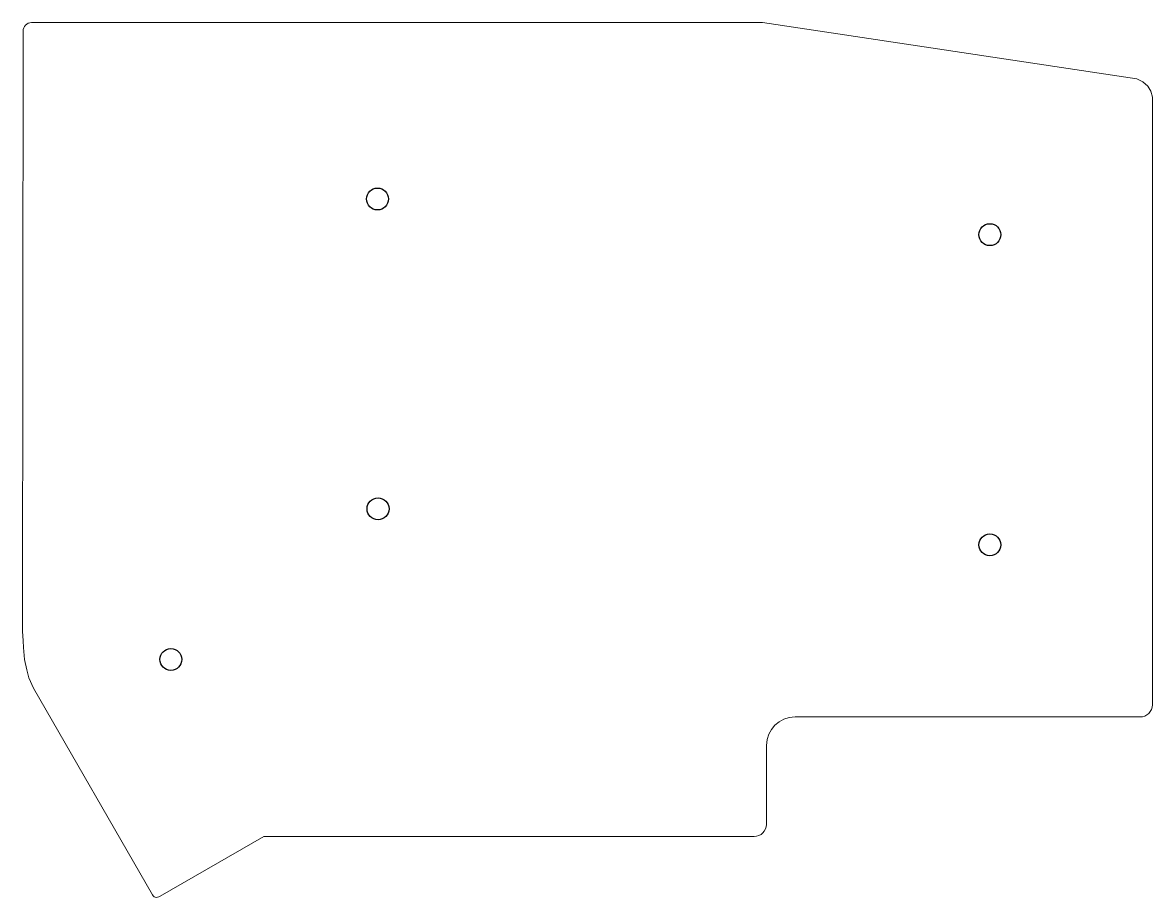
# Model space of a CAD drawing. Extents: x 81 to 220, y -143 to -36.
import ezdxf

# ---------------------------------------------------------------- set-up
doc = ezdxf.new("R2010")
doc.units = 0
doc.layers.get('0').update_dxf_attribs({"linetype": 'CONTINUOUS', "lineweight": 25, "true_color": 0xffffff})
doc.layers.add('BLACK', color=7, linetype='CONTINUOUS', lineweight=5, true_color=0xffffff)

msp = doc.modelspace()

# ---------------------------------------------------------------- linework, layer by layer
for centre in [(124.3254, -57.4091), (199.7, -61.8), (124.3965, -95.5675), (199.7, -100), (98.8949, -114.1095)]:
    msp.add_circle(centre, 1.35)
at = {"layer": 'BLACK', "linetype": 'CONTINUOUS'}
for p, q in [((80.7834, -36.3316), (80.8802, -36.1532)), ((80.8802, -36.1532), (81.0083, -35.9979)), ((81.0083, -35.9979), (81.1637, -35.8697)), ((81.1637, -35.8697), (81.3421, -35.773)), ((81.3421, -35.773), (81.5392, -35.7118)), ((81.5392, -35.7118), (81.7544, -35.6903)), ((171.704, -35.687), (81.7544, -35.6903)), ((217.796, -42.6214), (171.704, -35.687)), ((80.645, -110.617), (80.7003, -36.7444)), ((80.7003, -36.7444), (80.7223, -36.5288)), ((80.7223, -36.5288), (80.7834, -36.3316)), ((218.512, -42.9664), (217.796, -42.6214)), ((219.133, -43.5102), (218.512, -42.9664)), ((219.133, -43.5102), (219.502, -44.1452)), ((219.502, -44.1452), (219.705, -44.8564)), ((219.705, -44.8564), (219.705, -119.685)), ((80.645, -110.617), (80.7085, -111.823)), ((80.7085, -111.823), (80.772, -112.649)), ((80.772, -112.649), (80.899, -114.109)), ((80.899, -114.109), (81.153, -115.379)), ((81.153, -115.379), (81.4197, -116.395)), ((81.4197, -116.395), (81.9785, -117.665)), ((81.9785, -117.665), (96.6298, -143.088)), ((219.037, -120.94), (218.782, -121.078)), ((219.259, -120.757), (219.037, -120.94)), ((219.442, -120.535), (219.259, -120.757)), ((219.58, -120.28), (219.442, -120.535)), ((219.667, -119.999), (219.58, -120.28)), ((219.705, -119.685), (219.667, -119.999)), ((172.817, -122.736), (173.244, -122.218)), ((173.244, -122.218), (173.762, -121.791)), ((173.762, -121.791), (174.356, -121.468)), ((174.356, -121.468), (175.014, -121.265)), ((175.014, -121.265), (175.719, -121.194)), ((175.719, -121.194), (218.181, -121.194)), ((218.5, -121.166), (218.181, -121.194)), ((218.782, -121.078), (218.5, -121.166)), ((172.29, -123.988), (172.494, -123.331)), ((172.494, -123.331), (172.817, -122.736)), ((172.194, -124.696), (172.193, -134.428)), ((172.194, -124.696), (172.29, -123.988)), ((172.163, -134.708), (172.075, -134.989)), ((172.193, -134.428), (172.163, -134.708)), ((97.5948, -143.272), (110.32, -135.905)), ((110.32, -135.905), (170.693, -135.905)), ((170.996, -135.875), (170.693, -135.905)), ((171.277, -135.787), (170.996, -135.875)), ((171.532, -135.649), (171.277, -135.787)), ((171.754, -135.466), (171.532, -135.649)), ((171.937, -135.244), (171.754, -135.466)), ((172.075, -134.989), (171.937, -135.244)), ((96.6298, -143.088), (96.7353, -143.223)), ((96.7353, -143.223), (96.8523, -143.323)), ((96.8523, -143.323), (96.9805, -143.386)), ((96.9805, -143.386), (97.1193, -143.414)), ((97.1193, -143.414), (97.2682, -143.404)), ((97.2682, -143.404), (97.4269, -143.357)), ((97.4269, -143.357), (97.5948, -143.272))]:
    msp.add_line(p, q, dxfattribs=at)

doc.saveas('drawing.dxf')
